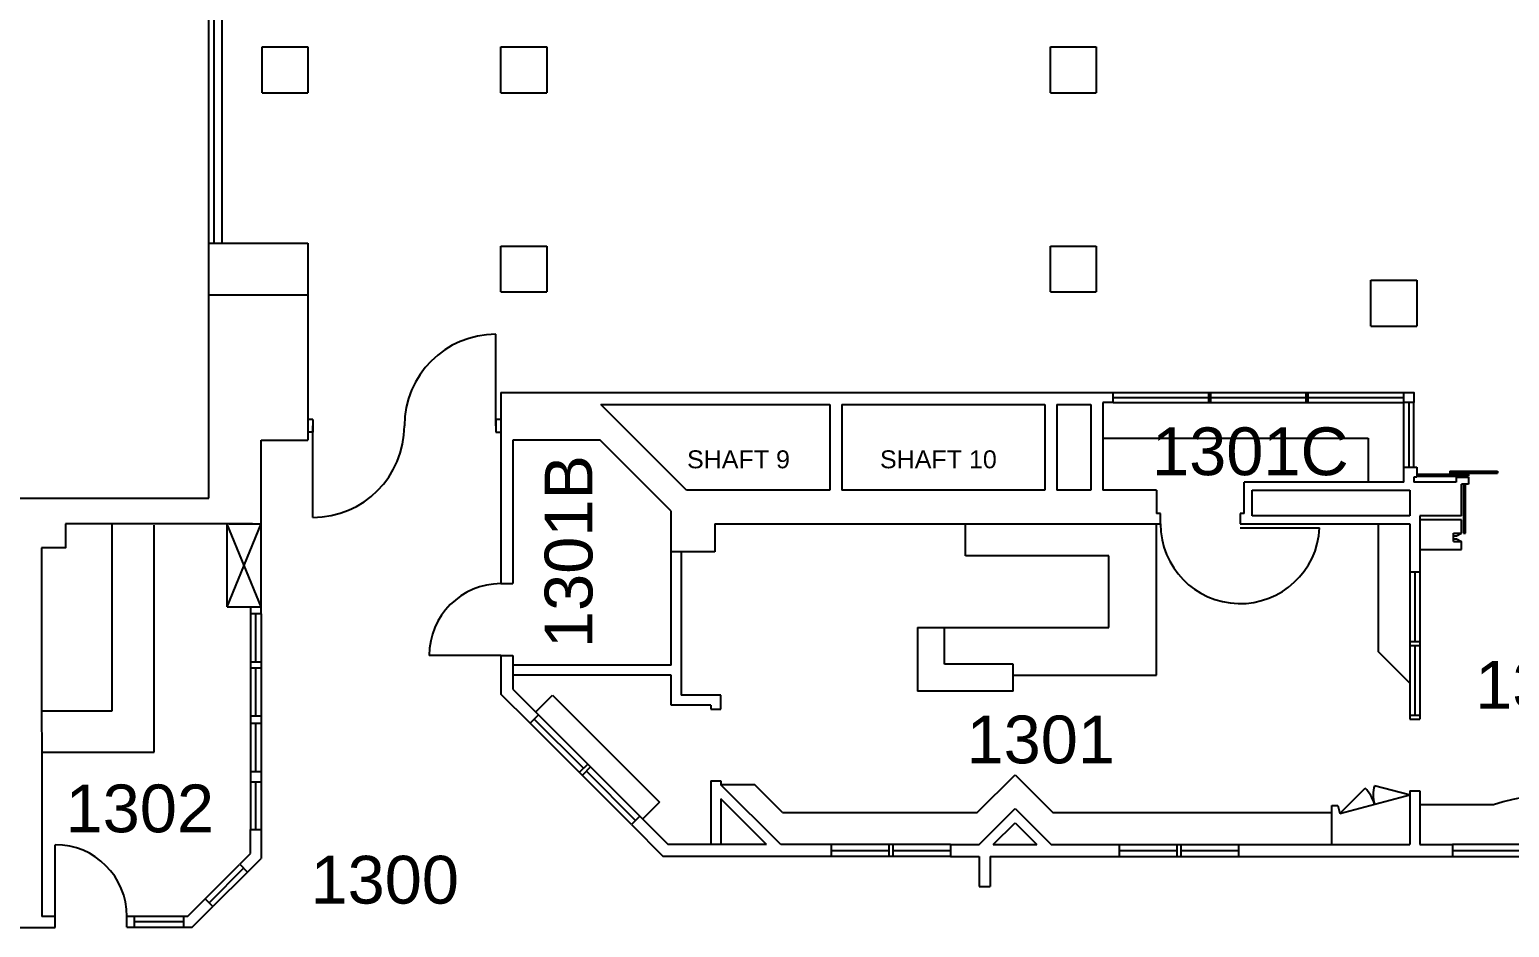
# Model space of a CAD drawing. Header units: inches. Extents: x -84 to 5907, y -479 to 3000.
# Drawn here: x 3108 to 3851, y 492 to 943 of the extents above; entities that cross this region are included whole.
import ezdxf

# ---------------------------------------------------------------- set-up
doc = ezdxf.new("R2010")
doc.units = ezdxf.units.IN
doc.header["$LTSCALE"] = 48
doc.header["$MEASUREMENT"] = 0
for name, color, linetype in [('A-ANNO-RNUM', 4, 'CONTINUOUS'), ('A-ANNO-TEXT', 4, 'CONTINUOUS'), ('A-DOOR', 2, 'CONTINUOUS'), ('A-FLOR-CASE', 3, 'CONTINUOUS'), ('A-GLAZ', 2, 'CONTINUOUS'), ('A-GLAZ-SILL', 1, 'CONTINUOUS'), ('A-SHAFT', 8, 'CONTINUOUS'), ('A-WALL-FULL', 6, 'CONTINUOUS'), ('I-FURN', 8, 'CONTINUOUS')]:
    doc.layers.add(name, color=color, linetype=linetype)
doc.styles.add('ARIAL', font='arial.ttf')

msp = doc.modelspace()

# ---------------------------------------------------------------- linework, layer by layer
at = {"layer": 'A-DOOR'}
for p, q in [((3342.13, 743.87), (3342.13, 789.87)), ((3250.13, 697.87), (3250.13, 743.87)), ((3821.15, 721.12), (3821.15, 720.12)), ((3821.15, 721.12), (3845.15, 721.12)), ((3845.15, 721.12), (3845.15, 720.12)), ((3804.65, 719.62), (3830.65, 719.62)), ((3804.65, 718.62), (3830.65, 718.62)), ((3821.15, 720.12), (3845.15, 720.12)), ((3829.14, 714.04), (3828.14, 714.04)), ((3828.14, 714.04), (3828.14, 690.04)), ((3829.14, 690.04), (3829.14, 714.04)), ((3830.65, 719.62), (3830.65, 718.62)), ((3715.9, 692.62), (3755.85, 692.62)), ((3823.15, 688.62), (3824.65, 688.62)), ((3823.15, 687.12), (3824.65, 687.12)), ((3824.65, 688.62), (3827.15, 689.9)), ((3824.65, 687.12), (3827.15, 685.83)), ((3828.14, 690.04), (3829.14, 690.04)), ((3344.63, 628.62), (3308.63, 628.62)), ((3120.77, 497.54), (3120.77, 533.54))]:
    msp.add_line(p, q, dxfattribs=at)
for centre, radius, start, end in [((3342.13, 743.87), 46, 90.00002, 179.99999), ((3250.13, 743.87), 46, 270, 359.99997), ((3715.9, 694.62), 40, 180, 357.13416), ((3344.63, 628.62), 36, 90, 180), ((3120.77, 497.54), 36, 0, 90)]:
    msp.add_arc(centre, radius, start, end, dxfattribs=at)
at = {"layer": 'A-FLOR-CASE'}
for p, q in [((3646.88, 737.62), (3780.15, 737.62)), ((3780.15, 737.62), (3780.15, 715.62)), ((3577.88, 678.62), (3577.88, 694.62)), ((3673.88, 618.62), (3673.88, 694.62)), ((3785.15, 694.62), (3785.15, 630.62)), ((3649.88, 678.62), (3577.88, 678.62)), ((3649.88, 642.62), (3649.88, 678.62)), ((3553.88, 642.62), (3553.88, 610.62)), ((3553.88, 642.62), (3649.88, 642.62)), ((3567.38, 624.12), (3567.38, 642.62)), ((3801.15, 614.62), (3785.15, 630.62)), ((3601.88, 624.12), (3567.38, 624.12)), ((3601.88, 610.62), (3601.88, 624.12)), ((3601.88, 618.62), (3673.88, 618.62)), ((3601.88, 610.62), (3553.88, 610.62)), ((3362.07, 600.17), (3370.55, 608.65)), ((3370.55, 608.65), (3424.29, 554.91)), ((3583.88, 549.62), (3602.88, 568.62)), ((3602.88, 568.62), (3621.88, 549.62)), ((3472.13, 563.62), (3455.13, 563.62)), ((3486.13, 549.62), (3472.13, 563.62)), ((3765.98, 549.19), (3778.7, 561.92)), ((3765.98, 549.19), (3801.15, 558.62)), ((3800.75, 558.51), (3783.36, 563.17)), ((3424.29, 554.91), (3415.81, 546.43)), ((3761.91, 553.18), (3764.91, 553.18)), ((3761.91, 533.62), (3761.91, 553.18)), ((3764.91, 553.18), (3765.98, 549.19)), ((3843.15, 553.62), (3806.15, 553.62)), ((3486.13, 549.62), (3583.88, 549.62)), ((3621.88, 549.62), (3761.91, 549.62))]:
    msp.add_line(p, q, dxfattribs=at)
for centre, radius, start, end in [((3765.98, 549.19), 18, 15, 45), ((3800.75, 558.51), 18, 165, 195), ((3882.65, 427.66), 132, 72.58789, 107.41211)]:
    msp.add_arc(centre, radius, start, end, dxfattribs=at)
at = {"layer": 'A-GLAZ'}
for p, q in [((3652.13, 758.12), (3700.13, 758.12)), ((3701.15, 758.12), (3749.15, 758.12)), ((3750.15, 758.12), (3798.15, 758.12)), ((3800.65, 755.62), (3800.65, 723.12)), ((3803.65, 670.62), (3803.65, 635.62)), ((3221.58, 625.36), (3221.58, 649.4)), ((3803.65, 633.62), (3803.65, 598.62)), ((3221.58, 598.2), (3221.58, 622.25)), ((3361.36, 596.63), (3386.11, 571.88)), ((3221.58, 570.3), (3221.58, 594.34)), ((3221.58, 541.14), (3221.58, 565.18)), ((3387.52, 570.47), (3412.27, 545.72)), ((3510.42, 530.62), (3539.42, 530.62)), ((3541.42, 530.62), (3570.42, 530.62)), ((3655.15, 530.62), (3684.15, 530.62)), ((3686.15, 530.62), (3715.15, 530.62)), ((3215.35, 521.71), (3198.03, 504.4)), ((3185.28, 494.79), (3160.37, 494.79))]:
    msp.add_line(p, q, dxfattribs=at)
msp.add_lwpolyline([(3822.65, 530.62), (3858.65, 530.62)], dxfattribs=at)
at = {"layer": 'A-GLAZ-SILL'}
for p, q in [((3652.13, 760.62), (3798.15, 760.62)), ((3700.15, 755.62), (3700.15, 760.62)), ((3701.15, 755.62), (3701.15, 760.62)), ((3749.15, 755.62), (3749.15, 760.62)), ((3750.15, 755.62), (3750.15, 760.62)), ((3652.13, 755.62), (3798.15, 755.62)), ((3798.15, 723.12), (3798.15, 755.62)), ((3803.15, 723.12), (3803.15, 755.62)), ((3801.15, 670.62), (3801.15, 596.62)), ((3806.15, 670.62), (3806.15, 596.62)), ((3218.92, 649.4), (3218.92, 625.6)), ((3224.13, 649.4), (3224.13, 625.3)), ((3801.15, 635.62), (3806.15, 635.62)), ((3801.15, 633.62), (3806.15, 633.62)), ((3218.92, 622.04), (3218.92, 598.2)), ((3224.13, 622), (3224.13, 598.2)), ((3363.48, 598.75), (3414.39, 547.84)), ((3801.15, 598.62), (3806.15, 598.62)), ((3801.15, 596.62), (3806.15, 596.62)), ((3218.92, 594.34), (3218.92, 570.36)), ((3224.13, 594.34), (3224.13, 570.33)), ((3410.15, 543.6), (3359.24, 594.51)), ((3388.23, 574.01), (3383.99, 569.76)), ((3389.64, 572.59), (3385.4, 568.35)), ((3218.92, 565.18), (3218.92, 541.19)), ((3224.13, 565.18), (3224.13, 541.16)), ((3570.42, 533.62), (3510.42, 533.62)), ((3539.42, 533.62), (3539.42, 527.62)), ((3541.42, 533.62), (3541.42, 527.62)), ((3655.15, 533.62), (3715.15, 533.62)), ((3684.15, 533.62), (3684.15, 527.62)), ((3686.15, 533.62), (3686.15, 527.62)), ((3858.65, 533.62), (3822.65, 533.62)), ((3196.13, 506.4), (3213.38, 523.65)), ((3570.42, 527.62), (3510.42, 527.62)), ((3655.15, 527.62), (3715.15, 527.62)), ((3822.65, 527.62), (3858.65, 527.62)), ((3217.27, 519.72), (3199.98, 502.43)), ((3185.28, 497.54), (3160.37, 497.54)), ((3160.37, 492.05), (3185.28, 492.05))]:
    msp.add_line(p, q, dxfattribs=at)
at = {"layer": 'A-SHAFT'}
for p, q in [((3207.2, 653.01), (3224.13, 694.62)), ((3224.13, 653.01), (3207.2, 694.54))]:
    msp.add_line(p, q, dxfattribs=at)
at = {"layer": 'A-WALL-FULL'}
for p, q in [((3197.88, 707.62), (3197.88, 1362.26)), ((3204.63, 835.62), (3204.63, 1181.87)), ((3200.38, 1180.62), (3200.38, 835.62)), ((3224.63, 934.12), (3247.63, 934.12)), ((3224.63, 911.12), (3224.63, 934.12)), ((3247.63, 934.12), (3247.63, 911.12)), ((3344.63, 934.12), (3367.63, 934.12)), ((3344.63, 911.12), (3344.63, 934.12)), ((3367.63, 934.12), (3367.63, 911.12)), ((3620.63, 934.12), (3643.63, 934.12)), ((3620.63, 911.12), (3620.63, 934.12)), ((3643.63, 934.12), (3643.63, 911.12)), ((3224.63, 911.12), (3247.63, 911.12)), ((3344.63, 911.12), (3367.63, 911.12)), ((3620.63, 911.12), (3643.63, 911.12)), ((3197.91, 835.62), (3247.63, 835.62)), ((3247.63, 835.62), (3247.63, 736.62)), ((3344.63, 834.12), (3367.63, 834.12)), ((3344.63, 811.12), (3344.63, 834.12)), ((3367.63, 834.12), (3367.63, 811.12)), ((3620.63, 834.12), (3643.63, 834.12)), ((3620.63, 811.12), (3620.63, 834.12)), ((3643.63, 834.12), (3643.63, 811.12)), ((3344.63, 811.12), (3367.63, 811.12)), ((3620.63, 811.12), (3643.63, 811.12)), ((3781.63, 817), (3804.63, 817)), ((3781.63, 794), (3781.63, 817)), ((3804.63, 817), (3804.63, 794)), ((3197.91, 809.62), (3247.63, 809.62)), ((3781.63, 794), (3804.63, 794)), ((3344.63, 760.62), (3344.63, 664.62)), ((3344.63, 760.62), (3652.13, 760.62)), ((3652.13, 755.62), (3652.13, 760.62)), ((3437.88, 711.62), (3394.88, 754.62)), ((3394.88, 754.62), (3509.88, 754.62)), ((3509.88, 754.62), (3509.88, 711.62)), ((3515.88, 754.62), (3617.88, 754.62)), ((3515.88, 754.62), (3515.88, 711.62)), ((3617.88, 754.62), (3617.88, 711.62)), ((3623.88, 754.62), (3640.88, 754.62)), ((3623.88, 754.62), (3623.88, 711.62)), ((3640.88, 754.62), (3640.88, 711.62)), ((3652.13, 755.62), (3646.88, 755.62)), ((3646.88, 755.62), (3646.88, 711.62)), ((3250.13, 747.12), (3247.63, 747.12)), ((3250.13, 747.12), (3250.13, 740.62)), ((3344.63, 747.12), (3342.13, 747.12)), ((3342.13, 747.12), (3342.13, 740.62)), ((3224.13, 736.62), (3247.63, 736.62)), ((3224.13, 653.07), (3224.13, 736.62)), ((3250.13, 740.62), (3247.63, 740.62)), ((3342.13, 740.62), (3344.63, 740.62)), ((3394.5, 736.62), (3350.63, 736.62)), ((3350.63, 736.62), (3350.63, 664.62)), ((3430.13, 700.98), (3394.5, 736.62)), ((3798.15, 715.62), (3798.15, 723.12)), ((3798.15, 723.12), (3804.65, 723.12)), ((3804.65, 723.12), (3804.65, 718.12)), ((3798.15, 715.62), (3717.9, 715.62)), ((3717.9, 699.87), (3717.9, 715.62)), ((3803.15, 718.12), (3803.15, 715.62)), ((3804.65, 718.12), (3803.15, 718.12)), ((3824.4, 715.62), (3803.15, 715.62)), ((3824.4, 718.12), (3824.4, 715.62)), ((3824.4, 718.12), (3830.65, 718.12)), ((3830.65, 714.62), (3827.15, 714.62)), ((3827.15, 698.62), (3827.15, 714.62)), ((3830.65, 718.12), (3830.65, 714.62)), ((2679.88, 707.62), (3197.88, 707.62)), ((3509.88, 711.62), (3437.88, 711.62)), ((3617.88, 711.62), (3515.88, 711.62)), ((3640.88, 711.62), (3623.88, 711.62)), ((3673.88, 711.62), (3646.88, 711.62)), ((3673.88, 711.62), (3673.88, 699.87)), ((3721.9, 711.62), (3801.15, 711.62)), ((3721.9, 698.62), (3721.9, 711.62)), ((3801.15, 711.62), (3801.15, 698.62)), ((3430.13, 623.62), (3430.13, 700.98)), ((3675.88, 699.87), (3673.88, 699.87)), ((3675.88, 694.62), (3675.88, 699.87)), ((3715.9, 699.87), (3715.9, 694.62)), ((3717.9, 699.87), (3715.9, 699.87)), ((3219.87, 694.59), (3125.88, 694.61)), ((3207.2, 653.01), (3207.2, 694.59)), ((3208.2, 694.59), (3224.12, 694.59)), ((3452.13, 694.62), (3452.13, 680.62)), ((3452.13, 694.62), (3675.88, 694.62)), ((3715.9, 694.62), (3801.15, 694.62)), ((3801.15, 698.62), (3721.9, 698.62)), ((3801.15, 694.62), (3801.15, 670.62)), ((3827.15, 698.62), (3806.15, 698.62)), ((3806.15, 698.62), (3806.15, 670.62)), ((3827.15, 696.62), (3806.15, 696.62)), ((3827.15, 689.9), (3827.15, 696.62)), ((3823.15, 685.83), (3823.15, 689.9)), ((3823.15, 689.9), (3827.15, 689.9)), ((3823.15, 685.83), (3827.15, 685.83)), ((3827.15, 681.83), (3827.15, 685.83)), ((3113.89, 682.62), (3113.95, 497.54)), ((3452.13, 680.62), (3430.13, 680.62)), ((3435.13, 680.62), (3435.13, 608.62)), ((3806.15, 681.83), (3827.15, 681.83)), ((3801.15, 670.62), (3806.15, 670.62)), ((3344.63, 664.62), (3350.63, 664.62)), ((3207.2, 653.01), (3224.13, 653.01)), ((3218.92, 653.01), (3218.92, 649.45)), ((3224.14, 649.4), (3218.93, 649.4)), ((3224.13, 649.4), (3224.13, 653.03)), ((3218.92, 625.36), (3224.18, 625.36)), ((3218.92, 625.35), (3218.92, 622.23)), ((3224.13, 625.3), (3224.13, 622.18)), ((3344.63, 628.62), (3350.63, 628.62)), ((3344.63, 628.62), (3344.63, 609.12)), ((3350.63, 628.62), (3350.63, 611.6)), ((3224.14, 622.25), (3218.93, 622.25)), ((3430.13, 623.62), (3350.63, 623.62)), ((3430.13, 618.62), (3350.63, 618.62)), ((3430.13, 603.62), (3430.13, 618.62)), ((3350.63, 611.6), (3363.48, 598.75)), ((3359.24, 594.51), (3344.63, 609.12)), ((3450.13, 603.62), (3430.13, 603.62)), ((3455.13, 608.62), (3435.13, 608.62)), ((3450.13, 603.62), (3450.13, 601.62)), ((3455.13, 601.62), (3455.13, 608.62)), ((3218.92, 598.2), (3224.14, 598.2)), ((3218.93, 594.56), (3218.93, 598.2)), ((3224.13, 598.02), (3224.13, 594.56)), ((3363.48, 598.75), (3359.24, 594.51)), ((3450.13, 601.62), (3455.13, 601.62)), ((3224.14, 594.34), (3218.92, 594.34)), ((3218.92, 570.36), (3218.92, 565.16)), ((3218.92, 570.3), (3224.18, 570.3)), ((3218.92, 565.18), (3224.15, 565.18)), ((3224.13, 570.33), (3224.13, 565.15)), ((3450.13, 565.62), (3455.13, 565.62)), ((3450.13, 565.62), (3450.13, 533.62)), ((3455.13, 565.62), (3455.13, 563.62)), ((3485.16, 533.62), (3455.13, 563.64)), ((3801.15, 560.62), (3806.15, 560.62)), ((3801.15, 560.62), (3801.15, 533.62)), ((3806.15, 560.62), (3806.15, 533.62)), ((3478.09, 533.62), (3455.13, 556.57)), ((3455.13, 556.57), (3455.13, 533.62)), ((3584.86, 533.62), (3602.88, 551.64)), ((3602.88, 551.64), (3620.91, 533.62)), ((3414.39, 547.84), (3410.15, 543.6)), ((3410.15, 543.6), (3426.13, 527.62)), ((3414.39, 547.84), (3428.62, 533.62)), ((3591.93, 533.62), (3602.88, 544.57)), ((3602.88, 544.57), (3613.84, 533.62)), ((3218.89, 541.16), (3224.13, 541.16)), ((3218.92, 529.19), (3218.92, 541.16)), ((3224.13, 541.16), (3224.13, 526.62)), ((3213.41, 523.68), (3218.92, 529.19)), ((3478.09, 533.62), (3428.62, 533.62)), ((3510.42, 533.62), (3485.16, 533.62)), ((3510.42, 533.62), (3510.42, 527.62)), ((3570.42, 533.62), (3584.86, 533.62)), ((3570.42, 533.62), (3570.42, 527.62)), ((3591.93, 533.62), (3613.84, 533.62)), ((3620.91, 533.62), (3655.15, 533.62)), ((3655.15, 533.62), (3655.15, 527.62)), ((3715.15, 533.62), (3715.15, 527.62)), ((3715.15, 533.62), (3801.15, 533.62)), ((3806.15, 533.62), (3822.65, 533.62)), ((3822.65, 533.62), (3822.65, 527.62)), ((3213.41, 523.68), (3217.29, 519.75)), ((3217.29, 519.75), (3224.16, 526.62)), ((3510.42, 527.62), (3426.13, 527.62)), ((3570.42, 527.62), (3584.88, 527.62)), ((3584.88, 527.62), (3584.88, 512.62)), ((3590.38, 527.62), (3590.38, 512.62)), ((3590.38, 527.62), (3655.15, 527.62)), ((3715.15, 527.62), (3822.65, 527.62)), ((3187.27, 497.54), (3196.09, 506.36)), ((3196.09, 506.36), (3199.98, 502.43)), ((3584.88, 512.62), (3590.38, 512.62)), ((3189.6, 492.05), (3199.98, 502.43)), ((3090.38, 492), (3120.77, 492)), ((3120.77, 497.54), (3113.95, 497.54)), ((3120.77, 492), (3120.77, 497.54)), ((3156.77, 492.05), (3156.77, 497.54)), ((3156.77, 492.05), (3160.37, 492.05)), ((3160.37, 497.54), (3156.84, 497.54)), ((3160.37, 497.54), (3160.37, 492.05)), ((3185.25, 492.05), (3189.6, 492.05)), ((3187.27, 497.54), (3185.28, 497.54)), ((3185.28, 492.05), (3185.28, 497.54))]:
    msp.add_line(p, q, dxfattribs=at)
msp.add_lwpolyline([(3803.15, 755.62), (3798.15, 755.62), (3798.15, 760.62), (3803.15, 760.62)], close=True, dxfattribs=at)
msp.add_lwpolyline([(3125.88, 694.62), (3125.88, 682.62), (3113.88, 682.62)], dxfattribs=at)
at = {"layer": 'I-FURN'}
for p, q in [((3149.32, 600.79), (3149.32, 694.62)), ((3170.53, 579.98), (3170.53, 693.91)), ((3114.24, 600.79), (3149.32, 600.79)), ((3114.71, 579.98), (3170.53, 579.98))]:
    msp.add_line(p, q, dxfattribs=at)

# ---------------------------------------------------------------- texts
at = {"layer": 'A-ANNO-RNUM', "style": 'ARIAL'}
for s, p in [('1301C', (3671.65, 719.09)), ('1301A', (3833.98, 601.83)), ('1301', (3578.48, 574.38)), ('1302', (3125.95, 539.75)), ('1300', (3248.97, 503.95))]:
    msp.add_text(s, height=24, dxfattribs=at).set_placement(p)
msp.add_text('1301B', height=24, rotation=90, dxfattribs=at).set_placement((3390.59, 632.28))
at = {"layer": 'A-ANNO-TEXT', "style": 'ARIAL'}
for s, p in [('SHAFT 9', (3438.1, 722.56)), ('SHAFT 10', (3535, 722.56))]:
    msp.add_text(s, height=9, dxfattribs=at).set_placement(p)

doc.saveas('drawing.dxf')
